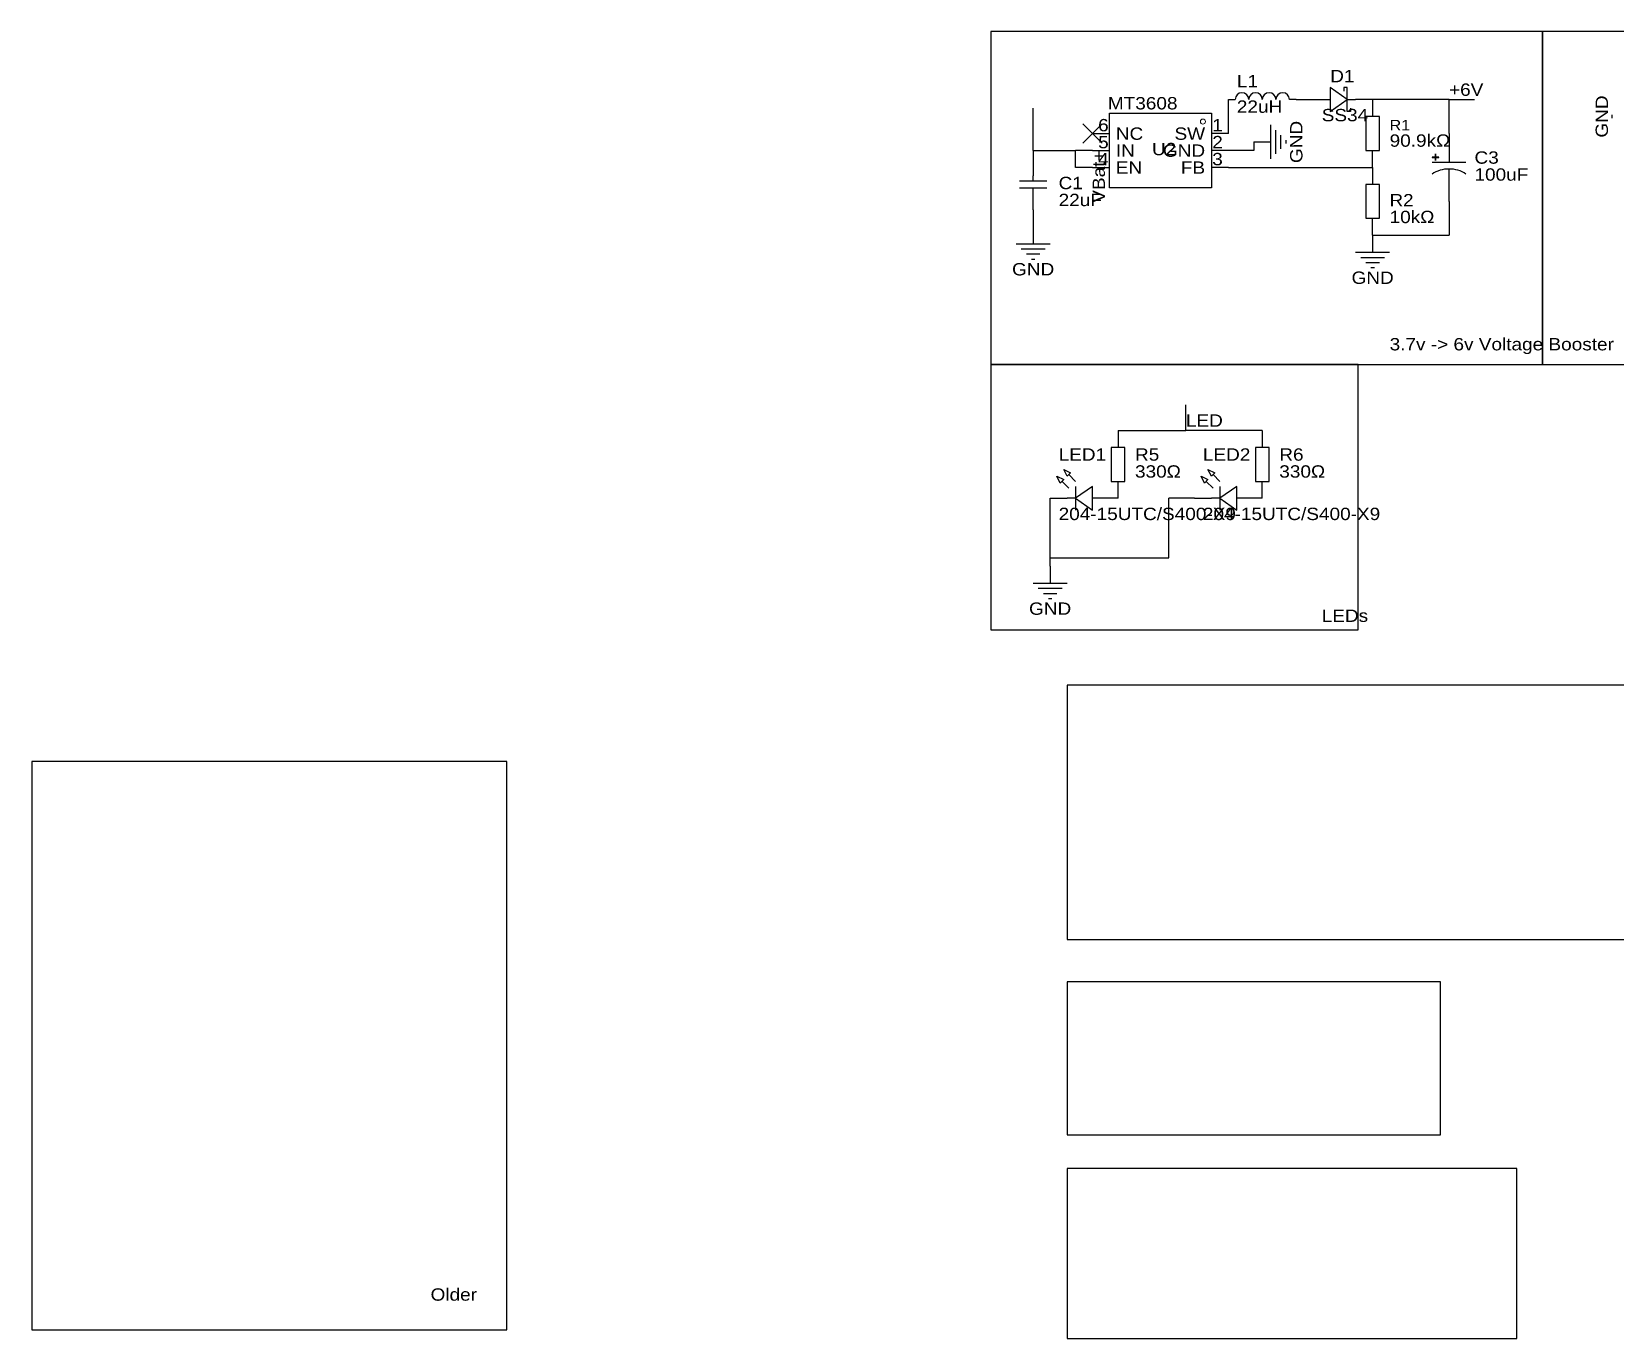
# Model space of a CAD drawing. Header units: millimetres. Extents: x -141 to 307, y 11 to 207.
# Drawn here: x -141 to 96, y 11.4 to 207 of the extents above; entities that cross this region are included whole.
import ezdxf
from ezdxf.enums import TextEntityAlignment as Align

# ---------------------------------------------------------------- set-up
doc = ezdxf.new("R2010")
doc.units = ezdxf.units.MM
doc.header["$MEASUREMENT"] = 0
doc.styles.get("Standard").update_dxf_attribs({"font": 'arial.ttf'})

msp = doc.modelspace()

# ---------------------------------------------------------------- linework, layer by layer
at = {"color": 1, "true_color": 0x990000}
for points in [[(2.54, 207.01), (2.54, 157.185), (85.09, 157.185), (85.09, 207.01)], [(85.09, 207.01), (85.09, 157.185), (167.64, 157.185), (167.64, 207.01)], [(2.54, 157.18), (2.54, 117.48), (57.54, 117.48), (57.54, 157.18)]]:
    msp.add_lwpolyline(points, close=True, dxfattribs=at)
at = {"color": 1, "true_color": 0x880000}
for points in [[(38.1, 196.85), (39.116, 196.85)], [(48.26, 196.85), (47.244, 196.85)], [(49.53, 196.85), (52.07, 196.85)], [(59.69, 196.85), (57.15, 196.85)], [(59.69, 196.85), (59.69, 194.31)], [(17.78, 191.77), (20.32, 191.77)], [(38.1, 191.77), (35.56, 191.77)], [(41.91, 190.5), (44.45, 190.5)], [(71.12, 191.77), (71.12, 187.452)], [(8.89, 187.96), (8.89, 185.42)], [(17.78, 189.23), (20.32, 189.23)], [(38.1, 189.23), (35.56, 189.23)], [(59.69, 186.69), (59.69, 189.23)], [(17.78, 186.69), (20.32, 186.69)], [(38.1, 186.69), (35.56, 186.69)], [(59.69, 186.69), (59.69, 184.15)], [(71.12, 181.61), (71.12, 186.436)], [(8.89, 180.34), (8.89, 182.88)], [(8.89, 177.8), (8.89, 175.26)], [(59.69, 176.53), (59.69, 179.07)], [(59.69, 176.53), (59.69, 173.99)], [(21.59, 147.32), (21.59, 144.78)], [(43.18, 147.32), (43.18, 144.78)], [(21.59, 137.16), (21.59, 139.7)], [(43.18, 137.16), (43.18, 139.7)], [(11.43, 137.16), (13.97, 137.16)], [(21.59, 137.16), (19.05, 137.16)], [(33.02, 137.16), (35.56, 137.16)], [(43.18, 137.16), (40.64, 137.16)], [(11.43, 127), (11.43, 124.46)]]:
    msp.add_lwpolyline(points, dxfattribs=at)
at = {"color": 1, "true_color": 0x008800}
for points in [[(38.1, 191.77), (38.1, 196.85)], [(48.26, 196.85), (49.53, 196.85)], [(8.89, 189.23), (8.89, 195.58)], [(8.89, 189.23), (15.24, 189.23)], [(8.89, 189.23), (8.89, 187.96)], [(17.78, 189.23), (15.24, 189.23)], [(15.24, 186.69), (15.24, 189.23)], [(17.78, 186.69), (15.24, 186.69)], [(38.1, 186.69), (59.69, 186.69)]]:
    msp.add_lwpolyline(points, dxfattribs=at)
at = {"color": 1, "true_color": 0xa00000}
for points in [[(52.07, 196.85), (53.34, 196.85)], [(56.388, 195.58), (56.388, 195.072), (55.88, 195.072), (55.88, 198.628), (55.372, 198.628), (55.372, 198.12)], [(55.88, 196.85), (57.15, 196.85)], [(95.504, 194.564), (95.504, 194.056)], [(44.45, 187.96), (44.45, 193.04)], [(45.212, 188.722), (45.212, 192.278)], [(45.974, 189.484), (45.974, 191.516)], [(46.736, 190.246), (46.736, 190.754)], [(68.58, 187.452), (73.66, 187.452)], [(8.89, 184.658), (8.89, 185.42)], [(6.858, 184.658), (10.922, 184.658)], [(6.858, 183.642), (10.922, 183.642)], [(8.89, 182.88), (8.89, 183.642)], [(6.35, 175.26), (11.43, 175.26)], [(7.112, 174.498), (10.668, 174.498)], [(7.874, 173.736), (9.906, 173.736)], [(57.15, 173.99), (62.23, 173.99)], [(57.912, 173.228), (61.468, 173.228)], [(8.636, 172.974), (9.144, 172.974)], [(58.674, 172.466), (60.706, 172.466)], [(59.436, 171.704), (59.944, 171.704)], [(15.24, 139.7), (14.224, 140.716)], [(36.83, 139.7), (35.814, 140.716)], [(14.224, 138.684), (13.208, 139.7)], [(15.24, 138.938), (15.24, 135.382)], [(35.814, 138.684), (34.798, 139.7)], [(36.83, 138.938), (36.83, 135.382)], [(15.24, 137.16), (13.97, 137.16)], [(19.05, 137.16), (17.78, 137.16)], [(36.83, 137.16), (35.56, 137.16)], [(40.64, 137.16), (39.37, 137.16)], [(8.89, 124.46), (13.97, 124.46)], [(9.652, 123.698), (13.208, 123.698)], [(10.414, 122.936), (12.446, 122.936)], [(11.176, 122.174), (11.684, 122.174)]]:
    msp.add_lwpolyline(points, dxfattribs=at)
for points in [[(53.34, 195.072), (55.88, 196.85), (53.34, 198.628)], [(35.56, 183.642), (20.32, 183.642), (20.32, 194.818), (35.56, 194.818)], [(58.674, 189.23), (60.706, 189.23), (60.706, 194.31), (58.674, 194.31)], [(69.596, 188.214), (68.58, 188.214), (68.58, 188.1886), (69.596, 188.1886)], [(69.1134, 188.722), (69.088, 188.722), (69.088, 187.706), (69.1134, 187.706)], [(60.706, 184.15), (58.674, 184.15), (58.674, 179.07), (60.706, 179.07)], [(20.574, 139.7), (22.606, 139.7), (22.606, 144.78), (20.574, 144.78)], [(42.164, 139.7), (44.196, 139.7), (44.196, 144.78), (42.164, 144.78)], [(12.446, 140.462), (13.462, 139.954), (12.954, 139.446)], [(13.462, 141.478), (14.478, 140.97), (13.97, 140.462)], [(34.036, 140.462), (35.052, 139.954), (34.544, 139.446)], [(35.052, 141.478), (36.068, 140.97), (35.56, 140.462)], [(17.78, 138.938), (15.24, 137.16), (17.78, 135.382)], [(39.37, 138.938), (36.83, 137.16), (39.37, 135.382)]]:
    msp.add_lwpolyline(points, close=True, dxfattribs=at)
at = {"color": 1, "true_color": 0xff0000}
for points in [[(71.12, 196.85), (59.69, 196.85)], [(71.12, 196.85), (74.93, 196.85)], [(71.12, 191.77), (71.12, 196.85)]]:
    msp.add_lwpolyline(points, dxfattribs=at)
at = {"color": 1, "true_color": 0x33cc33}
for points in [[(19.21684, 193.20684), (16.34316, 190.33316)], [(16.34316, 193.20684), (19.21684, 190.33316)]]:
    msp.add_lwpolyline(points, dxfattribs=at)
at = {"color": 1, "true_color": 0x000000}
for points in [[(41.91, 190.5), (41.91, 189.23)], [(41.91, 189.23), (38.1, 189.23)], [(8.89, 180.34), (8.89, 177.8)], [(71.12, 181.61), (71.12, 176.53)], [(59.69, 176.53), (71.12, 176.53)], [(11.43, 128.27), (11.43, 137.16)], [(29.21, 128.27), (29.21, 137.16)], [(33.02, 137.16), (29.21, 137.16)], [(11.43, 128.27), (29.21, 128.27)], [(11.43, 127), (11.43, 128.27)]]:
    msp.add_lwpolyline(points, dxfattribs=at)
at = {"color": 1, "true_color": 0xffff00}
for points in [[(31.75, 147.32), (31.75, 151.13)], [(21.59, 147.32), (31.75, 147.32)], [(43.18, 147.32), (31.75, 147.32)]]:
    msp.add_lwpolyline(points, dxfattribs=at)
at = {"color": 1, "true_color": 0x000000}
for points in [[(13.97, 109.22), (13.97, 71.12), (121.92, 71.12), (121.92, 109.22)], [(-140.97, 97.79), (-140.97, 12.7), (-69.85, 12.7), (-69.85, 97.79)], [(13.97, 64.77), (13.97, 41.91), (69.85, 41.91), (69.85, 64.77)], [(13.97, 36.83), (13.97, 11.43), (81.28, 11.43), (81.28, 36.83)]]:
    msp.add_lwpolyline(points, close=True, dxfattribs=at)
at = {"color": 1, "lineweight": 0, "true_color": 0xa00000}
msp.add_circle((34.29, 193.548), 0.381, dxfattribs=at)
msp.add_circle((34.29, 193.548), 0.381, dxfattribs=at)
at = {"color": 1, "true_color": 0xa00000}
for centre, radius, start, end in [((40.132, 196.85), 1.01601, 359.7135235, 539.7135235), ((42.164, 196.85), 1.01601, 359.7135235, 539.7135235), ((44.196, 196.85), 1.01601, 359.7135235, 539.7135235), ((46.228, 196.85), 1.01601, 359.7135235, 539.7135235), ((70.97638, 182.30038), 4.13811, 88.0111173, 125.3873711), ((71.27966, 182.35388), 4.08524, 54.3616549, 92.2398567)]:
    msp.add_arc(centre, radius, start, end, dxfattribs=at)

# ---------------------------------------------------------------- texts
at = {"color": 1, "true_color": 0x000080, "width": 1.1}
for s, height, p in [('L1', 1.84912, (39.37, 198.12)), ('D1', 1.84912, (53.34, 198.882)), ('MT3608', 1.84912, (20.066, 194.818)), ('22uH', 1.84912, (39.37, 194.31)), ('SS34', 1.84912, (52.07, 193.04)), ('R1', 1.560195, (62.23, 191.77)), ('U2', 1.84912, (26.67, 187.96)), ('90.9kΩ', 1.84912, (62.23, 189.23)), ('C3', 1.84912, (74.93, 186.69)), ('C1', 1.84912, (12.7, 182.88)), ('100uF', 1.84912, (74.93, 184.15)), ('22uF', 1.84912, (12.7, 180.34)), ('R2', 1.82, (62.23, 180.34)), ('10kΩ', 1.84912, (62.23, 177.8)), ('LED1', 1.84912, (12.7, 142.24)), ('R5', 1.84912, (24.13, 142.24)), ('LED2', 1.84912, (34.29, 142.24)), ('R6', 1.84912, (45.72, 142.24)), ('330Ω', 1.84912, (24.13, 139.7)), ('330Ω', 1.84912, (45.72, 139.7)), ('204-15UTC/S400-X9', 1.84912, (12.7, 133.35)), ('204-15UTC/S400-X9', 1.84912, (34.29, 133.35))]:
    msp.add_text(s, height=height, dxfattribs=at).set_placement(p, align=Align.BOTTOM_LEFT)
at = {"color": 1, "true_color": 0xff0000, "width": 1.1}
msp.add_text('+6V', height=1.84912, dxfattribs=at).set_placement((71.12, 196.85), align=Align.BOTTOM_LEFT)
at = {"color": 1, "true_color": 0x000080, "width": 1.1}
for p in [(93.98, 194.31), (93.98, 194.31), (48.26, 190.5), (48.26, 190.5)]:
    msp.add_text('GND', height=1.84912, rotation=90, dxfattribs=at).set_placement(p, align=Align.MIDDLE_CENTER)
at = {"color": 1, "true_color": 0x000000, "width": 1.1}
for s, p in [('6', (20.193, 191.5376)), ('SW', (34.6202, 190.2676)), ('5', (20.193, 188.9976)), ('GND', (34.6202, 187.7276)), ('4', (20.193, 186.4576)), ('FB', (34.6202, 185.1876))]:
    msp.add_text(s, height=1.84912, dxfattribs=at).set_placement(p, align=Align.BOTTOM_RIGHT)
for s, p in [('NC', (21.2598, 190.2676)), ('1', (35.687, 191.5376)), ('IN', (21.2598, 187.7276)), ('2', (35.687, 188.9976)), ('EN', (21.2598, 185.1876)), ('3', (35.687, 186.4576)), ('3.7v -> 6v Voltage Booster', (62.23, 158.75)), ('LEDs', (52.07, 118.11)), ('Older', (-81.28, 16.51))]:
    msp.add_text(s, height=1.84912, dxfattribs=at).set_placement(p, align=Align.BOTTOM_LEFT)
at = {"color": 1, "true_color": 0x0000ff, "width": 1.1}
msp.add_text('VBat+', height=1.84912, rotation=90, dxfattribs=at).set_placement((17.78, 189.23), align=Align.TOP_RIGHT)
at = {"color": 1, "true_color": 0x000080, "width": 1.1}
for p in [(8.89, 171.45), (8.89, 171.45), (59.69, 170.18), (59.69, 170.18), (11.43, 120.65), (11.43, 120.65)]:
    msp.add_text('GND', height=1.84912, dxfattribs=at).set_placement(p, align=Align.MIDDLE_CENTER)
at = {"color": 1, "true_color": 0x0000ff, "width": 1.1}
msp.add_text('LED', height=1.84912, dxfattribs=at).set_placement((31.75, 147.32), align=Align.BOTTOM_LEFT)

doc.saveas('drawing.dxf')
